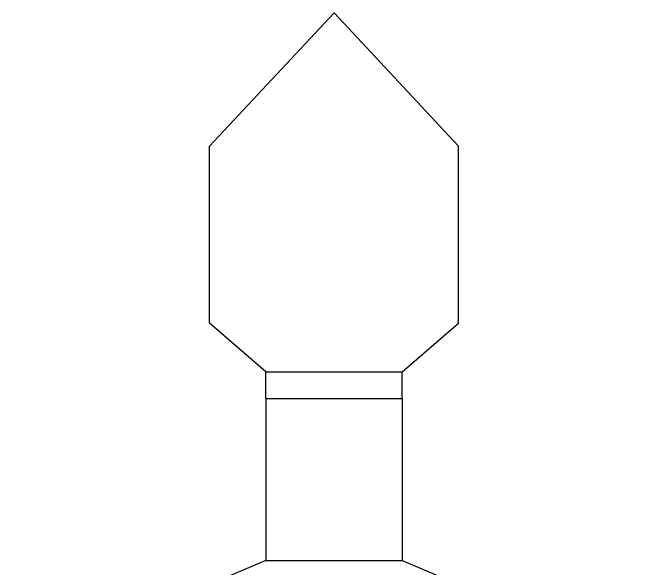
# Model space of a CAD drawing. Header units: millimetres. Extents: x 1931 to 30327, y -2374 to 17555.
# Drawn here: x 12821 to 12966, y 14452.8 to 14578.1 of the extents above; entities that cross this region are included whole.
import ezdxf

# ---------------------------------------------------------------- set-up
doc = ezdxf.new("R2010")
doc.units = ezdxf.units.MM

msp = doc.modelspace()

# ---------------------------------------------------------------- linework, layer by layer
at = {"color": 4, "linetype": 'ByBlock', "lineweight": -2}
for p, q in [((12865.42, 14548.02), (12893.51, 14578.07)), ((12921.59, 14548.02), (12893.51, 14578.07)), ((12865.42, 14508.05), (12865.42, 14548.02)), ((12921.59, 14508.05), (12921.59, 14548.02)), ((12878.14, 14497.07), (12865.42, 14508.05)), ((12908.87, 14497.07), (12921.59, 14508.05)), ((12878.14, 14491.1), (12878.14, 14497.07)), ((12878.14, 14497.07), (12908.87, 14497.07)), ((12908.87, 14491.1), (12908.87, 14497.07)), ((12878.14, 14491.1), (12908.87, 14491.1)), ((12878.14, 14491.1), (12878.14, 14454.49)), ((12908.87, 14491.1), (12908.87, 14454.49)), ((12878.14, 14454.49), (12821.02, 14430.58)), ((12878.14, 14454.49), (12908.87, 14454.49)), ((12908.87, 14454.49), (12965.99, 14430.58))]:
    msp.add_line(p, q, dxfattribs=at)

doc.saveas('drawing.dxf')
